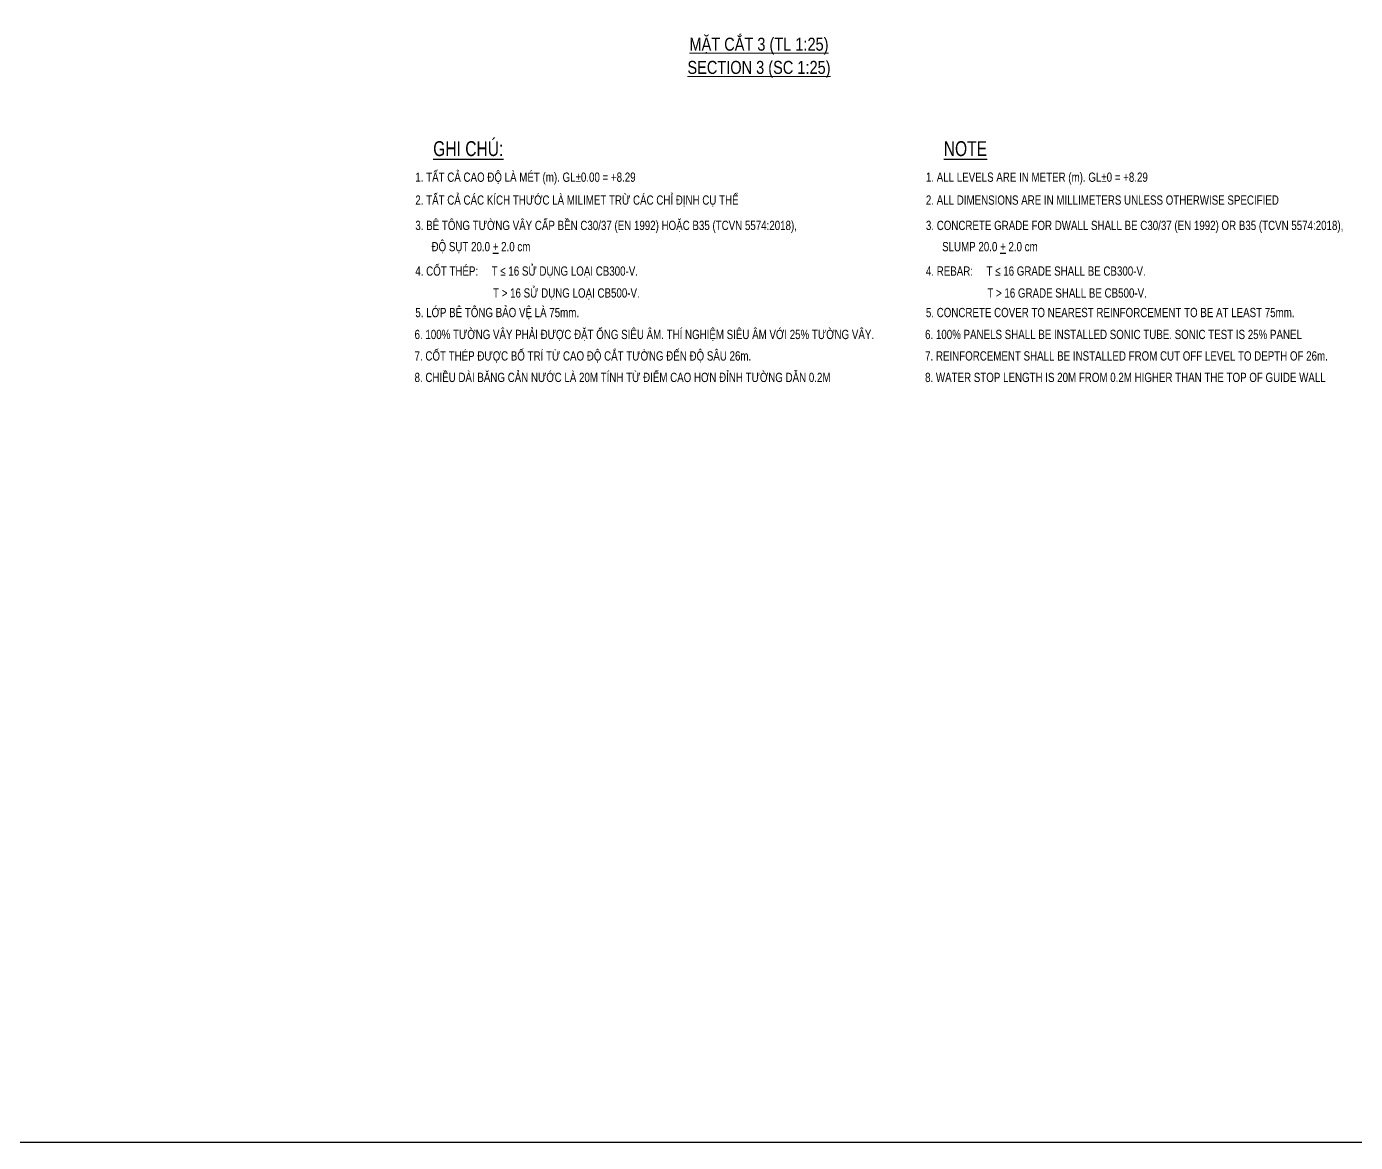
# Model space of a CAD drawing. Header units: millimetres. Extents: x 2746337 to 7547699, y -363432 to 15720.
# Drawn here: x 3837386 to 3880256, y -68024 to -32022 of the extents above; entities that cross this region are included whole.
import ezdxf
from ezdxf.enums import TextEntityAlignment as Align

# ---------------------------------------------------------------- set-up
doc = ezdxf.new("R2010")
doc.units = ezdxf.units.MM
doc.header["$LTSCALE"] = 1200
doc.layers.add('CDC.06.TEXT', color=2, linetype='Continuous')
doc.layers.add('CDC.11.NOTE', color=8, linetype='Continuous')
doc.layers.add('TEXTVN', color=2, linetype='Continuous', lineweight=20)
doc.styles.add('DB_Arial', font='arial.ttf', dxfattribs={"width": 0.8})
doc.styles.add('SMTEXT', font='arial.ttf', dxfattribs={"width": 0.75})

# ---------------------------------------------------------------- blocks, each defined once
blk = doc.blocks.new('A$C7e6bd379')
at = {"layer": 'CDC.06.TEXT', "linetype": 'Continuous', "style": 'SMTEXT', "width": 0.75}
for s, p in [('%%UGHI CHÚ:', (0, 480)), ('%%UNOTE', (16471, 480))]:
    blk.add_text(s, height=480, dxfattribs=at).set_placement(p, align=Align.TOP_LEFT)
at = {"layer": 'CDC.06.TEXT', "style": 'SMTEXT', "width": 0.75}
for s, p in [('1. TẤT CẢ CAO ĐỘ LÀ MÉT (m). GL%%P0.00 = +8.29 ', (-576, -831)), ('1. ALL LEVELS ARE IN METER (m). GL%%P0 = +8.29 ', (15895, -831)), ('2. TẤT CẢ CÁC KÍCH THƯỚC LÀ MILIMET TRỪ CÁC CHỈ ĐỊNH CỤ THỂ', (-576, -1570)), ('2. ALL DIMENSIONS ARE IN MILLIMETERS UNLESS OTHERWISE SPECIFIED', (15895, -1570)), ('3. BÊ TÔNG TƯỜNG VÂY CẤP BỀN C30/37 (EN 1992) HOẶC B35 (TCVN 5574:2018),', (-576, -2387)), ('3. CONCRETE GRADE FOR DWALL SHALL BE C30/37 (EN 1992) OR B35 (TCVN 5574:2018),', (15895, -2387)), ('ĐỘ SỤT 20.0 %%U+%%U 2.0 cm', (-53, -3072)), ('SLUMP 20.0 %%U+%%U 2.0 cm', (16418, -3072)), ('4. CỐT THÉP:     T ≤ 16 SỬ DỤNG LOẠI CB300-V.', (-576, -3860)), ('4. REBAR:     T ≤ 16 GRADE SHALL BE CB300-V.', (15895, -3860)), ('                             T > 16 SỬ DỤNG LOẠI CB500-V.', (-601, -4567)), ('                       T > 16 GRADE SHALL BE CB500-V.', (15869, -4567)), ('5. LỚP BÊ TÔNG BẢO VỆ LÀ 75mm.', (-576, -5198)), ('5. CONCRETE COVER TO NEAREST REINFORCEMENT TO BE AT LEAST 75mm.', (15895, -5198)), ('6. 100%%% TƯỜNG VÂY PHẢI ĐƯỢC ĐẶT ỐNG SIÊU ÂM. THÍ NGHIỆM SIÊU ÂM VỚI 25%%% TƯỜNG VÂY.', (-601, -5905)), ('6. 100%%% PANELS SHALL BE INSTALLED SONIC TUBE. SONIC TEST IS 25%%% PANEL ', (15869, -5905)), ('7. CỐT THÉP ĐƯỢC BỐ TRÍ TỪ CAO ĐỘ CẮT TƯỜNG ĐẾN ĐỘ SÂU 26m. ', (-601, -6598)), ('7. REINFORCEMENT SHALL BE INSTALLED FROM CUT OFF LEVEL TO DEPTH OF 26m. ', (15869, -6598)), ('8. CHIỀU DÀI BĂNG CẢN NƯỚC LÀ 20M TÍNH TỪ ĐIỂM CAO HƠN ĐỈNH TƯỜNG DẪN 0.2M', (-601, -7291)), ('8. WATER STOP LENGTH IS 20M FROM 0.2M HIGHER THAN THE TOP OF GUIDE WALL', (15869, -7291))]:
    blk.add_text(s, height=300, dxfattribs=at).set_placement(p)

msp = doc.modelspace()

# ---------------------------------------------------------------- linework, layer by layer
msp.add_lwpolyline([(3756790.5, 9128.3), (3917981.9, 9128.3), (3917981.9, -68024), (3756790.5, -68024)], close=True)

# ---------------------------------------------------------------- block references
at = {"layer": 'CDC.11.NOTE'}
msp.add_blockref('A$C7e6bd379', (3850504, -36200), dxfattribs=at)

# ---------------------------------------------------------------- texts
at = {"layer": 'TEXTVN', "style": 'DB_Arial', "width": 0.8}
for s, p in [('%%UMẶT CẮT 3 (TL 1:25)', (3861014, -32590.5)), ('%%USECTION 3 (SC 1:25)', (3861014, -33390.5))]:
    msp.add_text(s, height=420, rotation=360, dxfattribs=at).set_placement(p, align=Align.MIDDLE)

doc.saveas('drawing.dxf')
